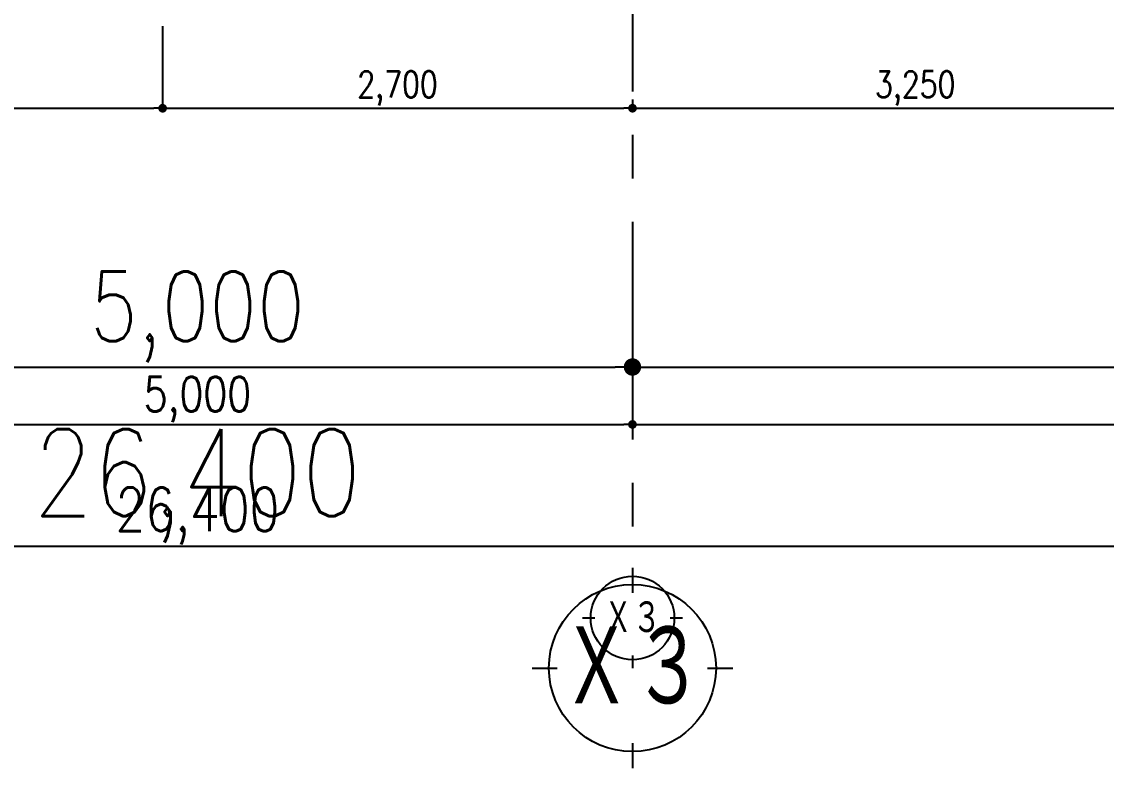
# Model space of a CAD drawing. Header units: millimetres. Extents: x 15495 to 166182, y -39946 to 18307.
# Drawn here: x 103480 to 109712, y -39946 to -35656 of the extents above; entities that cross this region are included whole.
import ezdxf
from ezdxf.enums import TextEntityAlignment as Align

# ---------------------------------------------------------------- set-up
doc = ezdxf.new("R2010")
doc.units = ezdxf.units.MM
doc.header["$LTSCALE"] = 1000
doc.linetypes.add('CENTER', pattern=[2, 1.25, -0.25, 0.25, -0.25])
doc.layers.get('0').update_dxf_attribs({"linetype": 'CONTINUOUS'})
for name, color, linetype in [('TF-E_DIM-100', 3, 'CONTINUOUS'), ('TF-E_DIM-50', 3, 'CONTINUOUS'), ('TF-E_GRID-100', 1, 'CENTER'), ('TF-E_GRID-50', 1, 'CENTER')]:
    doc.layers.add(name, color=color, linetype=linetype)
doc.styles.add('DIM', font='romans.shx', dxfattribs={"width": 0.8, "bigfont": 'bigfont.shx'})
doc.styles.get("Standard").update_dxf_attribs({"font": 'txt.shx', "bigfont": 'bigfont.shx'})
doc.dimstyles.new('DIM100_4_3', dxfattribs={"dimscale": 100, "dimtxt": 4, "dimasz": 1, "dimexe": 0, "dimexo": 1, "dimgap": 0.5, "dimtad": 1, "dimdec": 1, "dimdsep": 46, "dimlunit": 6, "dimtxsty": 'DIM', "dimblk1": 'DOT', "dimblk2": 'DOT', "dimsah": 1, "dimcen": 1, "dimclrd": 256, "dimclre": 256, "dimclrt": 256, "dimadec": 0, "dimazin": 0, "dimtfac": 1, "dimtdec": 1, "dimtix": 1, "dimtmove": 2, "dimatfit": 3, "dimldrblk": 'DOT', "dimfxl": 1, "dimtvp": 0.833333, "dimtolj": 1, "dimarcsym": 0})
doc.dimstyles.new('DIM100_5_3', dxfattribs={"dimscale": 100, "dimtxt": 5, "dimasz": 1, "dimexe": 0, "dimexo": 1, "dimgap": 0.5, "dimtad": 1, "dimdec": 1, "dimdsep": 46, "dimlunit": 6, "dimtxsty": 'DIM', "dimblk1": 'DOT', "dimblk2": 'DOT', "dimsah": 1, "dimcen": 1, "dimclrd": 256, "dimclre": 256, "dimclrt": 256, "dimadec": 0, "dimazin": 0, "dimtfac": 1, "dimtdec": 1, "dimtix": 1, "dimtmove": 2, "dimatfit": 3, "dimldrblk": 'DOT', "dimfxl": 1, "dimtvp": 0.833333, "dimtolj": 1, "dimarcsym": 0})
doc.dimstyles.new('DIM50_3_3', dxfattribs={"dimscale": 50, "dimtxt": 3, "dimasz": 1, "dimexe": 0, "dimexo": 1, "dimgap": 0.5, "dimtad": 1, "dimdec": 1, "dimdsep": 46, "dimlunit": 6, "dimtxsty": 'DIM', "dimblk1": 'DOT', "dimblk2": 'DOT', "dimsah": 1, "dimcen": 1, "dimclrd": 256, "dimclre": 256, "dimclrt": 256, "dimadec": 0, "dimazin": 0, "dimtfac": 1, "dimtdec": 1, "dimtix": 1, "dimtmove": 2, "dimatfit": 3, "dimldrblk": 'DOT', "dimfxl": 1, "dimtvp": 0.833333, "dimtolj": 1, "dimarcsym": 0})
doc.dimstyles.new('DIM50_4_3', dxfattribs={"dimscale": 50, "dimtxt": 4, "dimasz": 1, "dimexe": 0, "dimexo": 1, "dimgap": 0.5, "dimtad": 1, "dimdec": 1, "dimdsep": 46, "dimlunit": 6, "dimtxsty": 'DIM', "dimblk1": 'DOT', "dimblk2": 'DOT', "dimsah": 1, "dimcen": 1, "dimclrd": 256, "dimclre": 256, "dimclrt": 256, "dimadec": 0, "dimazin": 0, "dimtfac": 1, "dimtdec": 1, "dimtix": 1, "dimtmove": 2, "dimatfit": 3, "dimldrblk": 'DOT', "dimfxl": 1, "dimtvp": 0.833333, "dimtolj": 1, "dimarcsym": 0})
doc.dimstyles.new('DIM50_5_3', dxfattribs={"dimscale": 50, "dimtxt": 5, "dimasz": 1, "dimexe": 0, "dimexo": 1, "dimgap": 0.5, "dimtad": 1, "dimdec": 1, "dimdsep": 46, "dimlunit": 6, "dimtxsty": 'DIM', "dimblk1": 'DOT', "dimblk2": 'DOT', "dimsah": 1, "dimcen": 1, "dimclrd": 256, "dimclre": 256, "dimclrt": 256, "dimadec": 0, "dimazin": 0, "dimtfac": 1, "dimtdec": 1, "dimtix": 1, "dimtmove": 2, "dimatfit": 3, "dimldrblk": 'DOT', "dimfxl": 1, "dimtvp": 0.833333, "dimtolj": 1, "dimarcsym": 0})

# ---------------------------------------------------------------- blocks, each defined once
blk = doc.blocks.new('DOT')
at = {"color": 0, "linetype": 'ByBlock'}
blk.add_line((-0.5, 0), (-1, 0), dxfattribs=at)
at = {"color": 0, "linetype": 'ByBlock', "const_width": 0.5}
blk.add_lwpolyline([(-0.25, 0, 1), (0.25, 0, 1)], format="xyb", close=True, dxfattribs=at)
blk = doc.blocks.new('*D750')
at = {"layer": 'TF-E_DIM-100', "lineweight": -2}
for p, q in [((91289.6, -37370.4), (91289.6, -38670.4)), ((117689.6, -37370.4), (117689.6, -38670.4)), ((91389.6, -38670.4), (117589.6, -38670.4))]:
    blk.add_line(p, q, dxfattribs=at)
at = {"layer": 'TF-E_DIM-100', "lineweight": -2, "xscale": 100, "yscale": 100, "zscale": 100, "rotation": 180}
blk.add_blockref('DOT', (91289.6, -38670.4), dxfattribs=at)
at = {"layer": 'TF-E_DIM-100', "lineweight": -2, "xscale": 100, "yscale": 100, "zscale": 100}
blk.add_blockref('DOT', (117689.6, -38670.4), dxfattribs=at)
at = {"layer": 'TF-E_DIM-100', "insert": (104489.6, -38322.7), "char_height": 500, "attachment_point": 5, "style": 'DIM'}
blk.add_mtext('\\A1;26,400', dxfattribs=at)
blk = doc.blocks.new('_DOT')
at = {"color": 0, "linetype": 'ByBlock'}
blk.add_line((-0.5, 0), (-1, 0), dxfattribs=at)
at = {"color": 0, "linetype": 'ByBlock', "const_width": 0.5}
blk.add_lwpolyline([(-0.25, 0, 1), (0.25, 0, 1)], format="xyb", close=True, dxfattribs=at)
blk = doc.blocks.new('*D748')
at = {"layer": 'TF-E_DIM-100', "lineweight": -2}
for p, q in [((106989.6, -37040.2), (106989.6, -37640.2)), ((117689.6, -37040.2), (117689.6, -37640.2)), ((107089.6, -37640.2), (117589.6, -37640.2))]:
    blk.add_line(p, q, dxfattribs=at)
at = {"layer": 'TF-E_DIM-100', "lineweight": -2, "xscale": 100, "yscale": 100, "zscale": 100, "rotation": 180}
blk.add_blockref('DOT', (106989.6, -37640.2), dxfattribs=at)
at = {"layer": 'TF-E_DIM-100', "lineweight": -2, "xscale": 100, "yscale": 100, "zscale": 100}
blk.add_blockref('DOT', (117689.6, -37640.2), dxfattribs=at)
at = {"layer": 'TF-E_DIM-100', "insert": (112339.6, -37352.1), "char_height": 400, "attachment_point": 5, "style": 'DIM'}
blk.add_mtext('\\A1;10,700', dxfattribs=at)
blk = doc.blocks.new('*D755')
at = {"layer": 'TF-E_DIM-100', "lineweight": -2}
for p, q in [((101989.6, -37040.2), (101989.6, -37640.2)), ((106989.6, -37040.2), (106989.6, -37640.2)), ((102089.6, -37640.2), (106889.6, -37640.2))]:
    blk.add_line(p, q, dxfattribs=at)
at = {"layer": 'TF-E_DIM-100', "lineweight": -2, "xscale": 100, "yscale": 100, "zscale": 100, "rotation": 180}
blk.add_blockref('DOT', (101989.6, -37640.2), dxfattribs=at)
at = {"layer": 'TF-E_DIM-100', "lineweight": -2, "xscale": 100, "yscale": 100, "zscale": 100}
blk.add_blockref('DOT', (106989.6, -37640.2), dxfattribs=at)
at = {"layer": 'TF-E_DIM-100', "insert": (104489.6, -37352.1), "char_height": 400, "attachment_point": 5, "style": 'DIM'}
blk.add_mtext('\\A1;5,000', dxfattribs=at)
blk = doc.blocks.new('*D751')
at = {"layer": 'TF-E_DIM-50', "lineweight": -2}
for p, q in [((91289.6, -37320.4), (91289.6, -38670.4)), ((117689.6, -37320.4), (117689.6, -38670.4)), ((91339.6, -38670.4), (117639.6, -38670.4))]:
    blk.add_line(p, q, dxfattribs=at)
at = {"layer": 'TF-E_DIM-50', "lineweight": -2, "xscale": 50, "yscale": 50, "zscale": 50, "rotation": 180}
blk.add_blockref('DOT', (91289.6, -38670.4), dxfattribs=at)
at = {"layer": 'TF-E_DIM-50', "lineweight": -2, "xscale": 50, "yscale": 50, "zscale": 50}
blk.add_blockref('DOT', (117689.6, -38670.4), dxfattribs=at)
at = {"layer": 'TF-E_DIM-50', "insert": (104489.6, -38496.6), "char_height": 250, "attachment_point": 5, "style": 'DIM'}
blk.add_mtext('\\A1;26,400', dxfattribs=at)
blk = doc.blocks.new('*D749')
at = {"layer": 'TF-E_DIM-50', "lineweight": -2}
for p, q in [((106989.6, -37320.4), (106989.6, -37970.4)), ((117689.6, -37320.4), (117689.6, -37970.4)), ((107039.6, -37970.4), (117639.6, -37970.4))]:
    blk.add_line(p, q, dxfattribs=at)
at = {"layer": 'TF-E_DIM-50', "lineweight": -2, "xscale": 50, "yscale": 50, "zscale": 50, "rotation": 180}
blk.add_blockref('DOT', (106989.6, -37970.4), dxfattribs=at)
at = {"layer": 'TF-E_DIM-50', "lineweight": -2, "xscale": 50, "yscale": 50, "zscale": 50}
blk.add_blockref('DOT', (117689.6, -37970.4), dxfattribs=at)
at = {"layer": 'TF-E_DIM-50', "insert": (112339.6, -37826.3), "char_height": 200, "attachment_point": 5, "style": 'DIM'}
blk.add_mtext('\\A1;10,700', dxfattribs=at)
blk = doc.blocks.new('*D756')
at = {"layer": 'TF-E_DIM-50', "lineweight": -2}
for p, q in [((101989.6, -37320.4), (101989.6, -37970.4)), ((106989.6, -37320.4), (106989.6, -37970.4)), ((102039.6, -37970.4), (106939.6, -37970.4))]:
    blk.add_line(p, q, dxfattribs=at)
at = {"layer": 'TF-E_DIM-50', "lineweight": -2, "xscale": 50, "yscale": 50, "zscale": 50, "rotation": 180}
blk.add_blockref('DOT', (101989.6, -37970.4), dxfattribs=at)
at = {"layer": 'TF-E_DIM-50', "lineweight": -2, "xscale": 50, "yscale": 50, "zscale": 50}
blk.add_blockref('DOT', (106989.6, -37970.4), dxfattribs=at)
at = {"layer": 'TF-E_DIM-50', "insert": (104489.6, -37826.3), "char_height": 200, "attachment_point": 5, "style": 'DIM'}
blk.add_mtext('\\A1;5,000', dxfattribs=at)
blk = doc.blocks.new('*D754')
at = {"layer": 'TF-E_DIM-50', "lineweight": -2}
for p, q in [((104289.6, -35680.7), (104289.6, -36153.1)), ((101989.6, -36235.9), (101989.6, -36153.1)), ((102039.6, -36153.1), (104239.6, -36153.1))]:
    blk.add_line(p, q, dxfattribs=at)
at = {"layer": 'TF-E_DIM-50', "lineweight": -2, "xscale": 50, "yscale": 50, "zscale": 50, "rotation": 180}
blk.add_blockref('DOT', (101989.6, -36153.1), dxfattribs=at)
at = {"layer": 'TF-E_DIM-50', "lineweight": -2, "xscale": 50, "yscale": 50, "zscale": 50}
blk.add_blockref('DOT', (104289.6, -36153.1), dxfattribs=at)
at = {"layer": 'TF-E_DIM-50', "insert": (103139.6, -36038.8), "char_height": 150, "attachment_point": 5, "style": 'DIM'}
blk.add_mtext('\\A1;2,300', dxfattribs=at)
blk = doc.blocks.new('*D780')
at = {"layer": 'TF-E_DIM-50', "lineweight": -2}
for p, q in [((110239.6, -34311.4), (110239.6, -36153.1)), ((106989.6, -36103.1), (106989.6, -36153.1)), ((107039.6, -36153.1), (110189.6, -36153.1))]:
    blk.add_line(p, q, dxfattribs=at)
at = {"layer": 'TF-E_DIM-50', "lineweight": -2, "xscale": 50, "yscale": 50, "zscale": 50, "rotation": 180}
blk.add_blockref('DOT', (106989.6, -36153.1), dxfattribs=at)
at = {"layer": 'TF-E_DIM-50', "lineweight": -2, "xscale": 50, "yscale": 50, "zscale": 50}
blk.add_blockref('DOT', (110239.6, -36153.1), dxfattribs=at)
at = {"layer": 'TF-E_DIM-50', "insert": (108614.6, -36038.8), "char_height": 150, "attachment_point": 5, "style": 'DIM'}
blk.add_mtext('\\A1;3,250', dxfattribs=at)
blk = doc.blocks.new('*D781')
at = {"layer": 'TF-E_DIM-50', "lineweight": -2}
for p, q in [((104289.6, -35680.7), (104289.6, -36153.1)), ((106989.6, -36103.1), (106989.6, -36153.1)), ((104339.6, -36153.1), (106939.6, -36153.1))]:
    blk.add_line(p, q, dxfattribs=at)
at = {"layer": 'TF-E_DIM-50', "lineweight": -2, "xscale": 50, "yscale": 50, "zscale": 50, "rotation": 180}
blk.add_blockref('DOT', (104289.6, -36153.1), dxfattribs=at)
at = {"layer": 'TF-E_DIM-50', "lineweight": -2, "xscale": 50, "yscale": 50, "zscale": 50}
blk.add_blockref('DOT', (106989.6, -36153.1), dxfattribs=at)
at = {"layer": 'TF-E_DIM-50', "insert": (105639.6, -36038.8), "char_height": 150, "attachment_point": 5, "style": 'DIM'}
blk.add_mtext('\\A1;2,700', dxfattribs=at)
blk = doc.blocks.new('TF-BLOCK_100')
at = {"layer": 'TF-E_GRID-100'}
blk.add_line((15699.93, 15455), (15699.93, -4653.96), dxfattribs=at)
at = {"layer": 'TF-E_GRID-100', "color": 3, "linetype": 'Continuous'}
for p, q in [((15700, -4532.96), (15700, -4676.96)), ((15124, -5108.96), (15268, -5108.96)), ((16132, -5108.96), (16276, -5108.96)), ((15700, -5540.96), (15700, -5684.96))]:
    blk.add_line(p, q, dxfattribs=at)
blk.add_circle((15700, -5108.96), 480, dxfattribs=at)
at = {"layer": 'TF-E_GRID-100', "color": 3, "linetype": 'Continuous', "width": 0.75}
blk.add_text('Ｘ３', height=500, dxfattribs=at).set_placement((15700, -5108.96), align=Align.MIDDLE)
at = {"layer": 'TF-E_DIM-100'}
for base, p1, p2, dimstyle, picture, middle in [((15700, -3378.81), (10700, -2678.81), (15700, -2678.81), 'DIM100_4_3', '*D755', (13200, -3090.71)), ((26400, -3378.81), (15700, -2678.81), (26400, -2678.81), 'DIM100_4_3', '*D748', (21050, -3090.71)), ((26400, -4408.96), (0, -3008.96), (26400, -3008.96), 'DIM100_5_3', '*D750', (13200, -4061.34))]:
    dim = blk.add_linear_dim(base=base, p1=p1, p2=p2, dimstyle=dimstyle, dxfattribs=at)
    dim.commit()
    dim.dimension.update_dxf_attribs({"geometry": picture, "text_midpoint": middle, "insert": (-91289.59, 34261.4)})
blk = doc.blocks.new('TF-BLOCK_50')
at = {"layer": 'TF-E_GRID-50'}
blk.add_line((15700, 15455), (15700, -4653.96), dxfattribs=at)
at = {"layer": 'TF-E_GRID-50', "color": 3, "linetype": 'Continuous'}
for p, q in [((15700, -4532.96), (15700, -4604.96)), ((15412, -4820.96), (15484, -4820.96)), ((15916, -4820.96), (15988, -4820.96)), ((15700, -5036.96), (15700, -5108.96))]:
    blk.add_line(p, q, dxfattribs=at)
blk.add_circle((15700, -4820.96), 240, dxfattribs=at)
at = {"layer": 'TF-E_GRID-50', "color": 3, "linetype": 'Continuous', "width": 0.75}
blk.add_text('Ｘ３', height=200, dxfattribs=at).set_placement((15700, -4820.96), align=Align.MIDDLE)
at = {"layer": 'TF-E_DIM-50'}
for base, p1, p2, dimstyle, picture, middle in [((18950, -1891.68), (15700, -1891.68), (18950, 0), 'DIM50_3_3', '*D780', (17325, -1777.39)), ((13000, -1891.68), (10700, -2024.48), (13000, -1369.27), 'DIM50_3_3', '*D754', (11850, -1777.39)), ((15700, -1891.68), (13000, -1369.27), (15700, -1891.68), 'DIM50_3_3', '*D781', (14350, -1777.39)), ((26400, -4408.96), (0, -3008.96), (26400, -3008.96), 'DIM50_5_3', '*D751', (13200, -4235.15)), ((15700, -3708.96), (10700, -3008.96), (15700, -3008.96), 'DIM50_4_3', '*D756', (13200, -3564.91)), ((26400, -3708.96), (15700, -3008.96), (26400, -3008.96), 'DIM50_4_3', '*D749', (21050, -3564.91))]:
    dim = blk.add_linear_dim(base=base, p1=p1, p2=p2, dimstyle=dimstyle, dxfattribs=at)
    dim.commit()
    dim.dimension.update_dxf_attribs({"geometry": picture, "text_midpoint": middle, "insert": (-91289.59, 34261.4)})

msp = doc.modelspace()

# ---------------------------------------------------------------- block references
for name in ['TF-BLOCK_100', 'TF-BLOCK_50']:
    msp.add_blockref(name, (91289.6, -34261.4))

doc.saveas('drawing.dxf')
